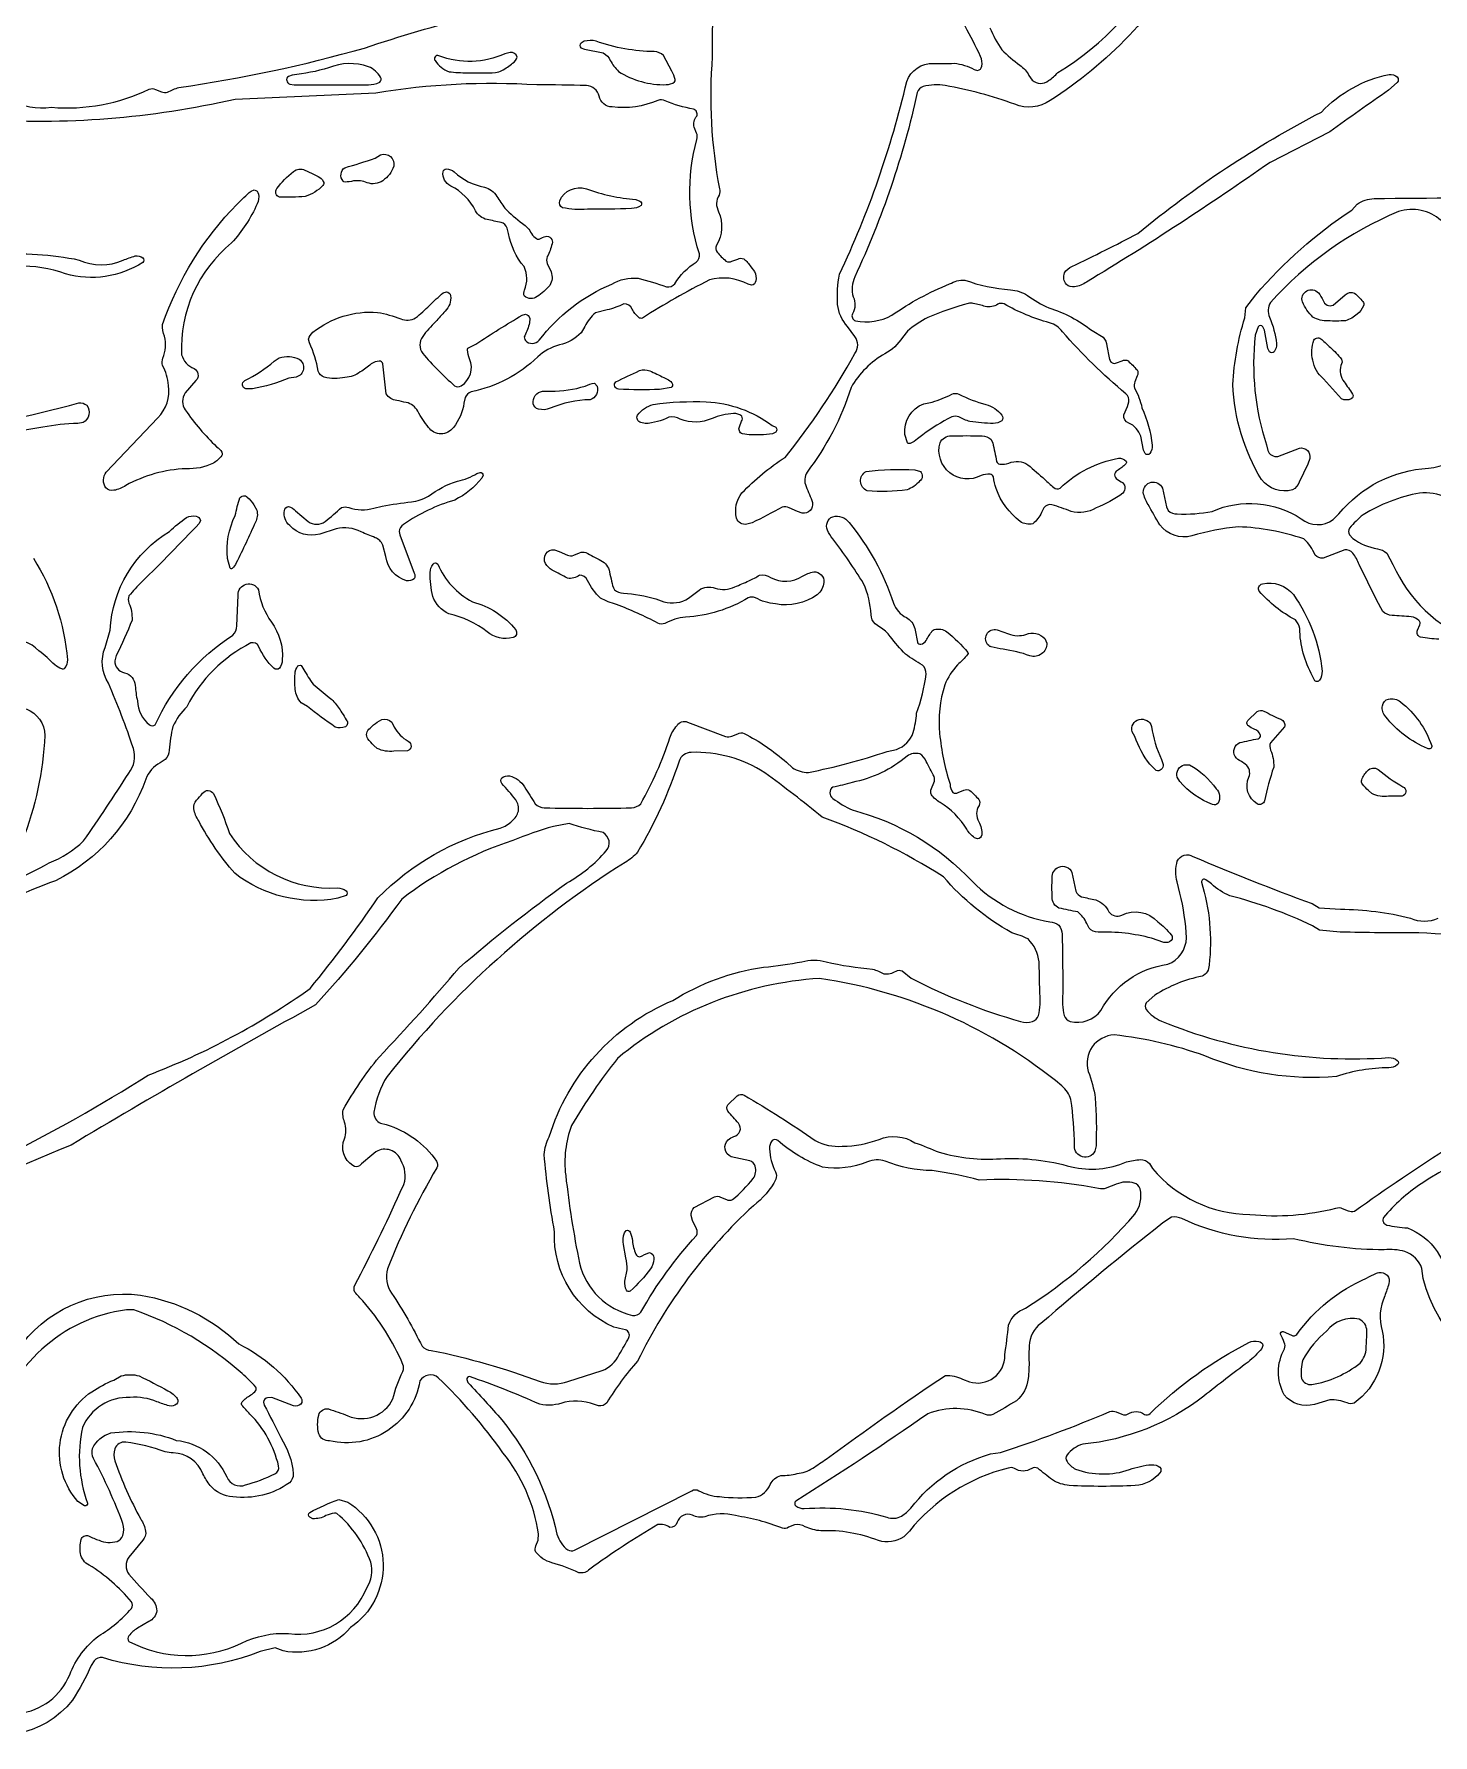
# Model space of a CAD drawing. Header units: metres. Extents: x 4.5 to 22.5, y 0.1 to 24.7.
# Drawn here: x 11.132 to 14.962, y 0.094 to 4.75 of the extents above; entities that cross this region are included whole.
import ezdxf

# ---------------------------------------------------------------- set-up
doc = ezdxf.new("R2010")
doc.units = ezdxf.units.M

msp = doc.modelspace()

# ---------------------------------------------------------------- linework, layer by layer
at = {"layer": 'Layer 1', "color": 0}
for points in [[(12.99045, 5.00812), (12.9889, 4.68752, 0.0662), (13.00855, 4.32604, -0.1991), (13.00756, 4.3089, 0.2697), (13.00629, 4.26299, -0.2463), (13.00023, 4.17132, 0.2465), (13.00199, 4.15273, 0.0344), (13.02628, 4.12817, 0.2577), (13.04286, 4.12752), (13.05876, 4.1337, -0.2444), (13.07528, 4.13417, -0.0839), (13.09446, 4.11245), (13.1043, 4.0997, -0.1745), (13.10783, 4.07359, -0.3433), (13.09641, 4.06221), (13.08735, 4.06462, 0.1953), (12.98111, 4.07635, 0.0258), (12.79756, 3.97199, -0.284), (12.78759, 3.97363, -0.0911), (12.76925, 3.99653, 0.3447), (12.74713, 4.01094, -0.0509), (12.70125, 3.99436), (12.66901, 3.98647, 0.0933), (12.63987, 3.94882), (12.63, 3.93202, -0.1554), (12.57103, 3.89876, 0.1288), (12.51138, 3.86566, -0.1436), (12.32879, 3.77047, 0.2292), (12.31267, 3.75435), (12.30921, 3.73916, -0.1374), (12.28044, 3.67301, -0.5172), (12.21225, 3.67286, -0.0351), (12.18283, 3.71728, 0.215), (12.15124, 3.74108, -0.0188), (12.12559, 3.74683, -0.2299), (12.0962, 3.76443), (12.08754, 3.84682, 0.3349), (12.07739, 3.85421, 0.1673), (12.05561, 3.84639, -0.0396), (12.0256, 3.82454, -0.1614), (11.98356, 3.80982, -0.1309), (11.9267, 3.81031, -0.2339), (11.91052, 3.82631, 0.0655), (11.88648, 3.90443), (11.88406, 3.91399, -0.1928), (11.89601, 3.93317, -0.1915), (12.0726, 3.98752, -0.0523), (12.13633, 3.96964, 0.23), (12.1768, 3.9724, 0.0195), (12.21534, 4.00677, -0.0267), (12.25268, 4.04132), (12.26122, 4.04429, -0.3456), (12.27252, 4.033, -0.241), (12.25785, 3.9913, 0.0051), (12.2314, 3.96157, 0.0475), (12.19632, 3.92194, 0.3256), (12.19632, 3.87528, 0.0401), (12.28372, 3.78686, 0.3357), (12.30178, 3.78692, 0.3724), (12.32477, 3.86009, -0.043), (12.31874, 3.88493, -0.2398), (12.32025, 3.88951), (12.34222, 3.90105, -0.0138), (12.46869, 3.97997), (12.47769, 3.98251, -0.3399), (12.48914, 3.97119), (12.48868, 3.95884, -0.0529), (12.47547, 3.92389, 0.2906), (12.47763, 3.91037, 0.4313), (12.515, 3.91136, -0.1303), (12.71412, 4.06505, -0.1684), (12.78565, 4.08089, -0.0343), (12.86361, 4.05754, 0.2519), (12.88628, 4.06598, -0.1244), (12.94528, 4.12498, 0.2522), (12.95373, 4.14766, -0.1442), (12.94667, 4.46118, 0.2002), (12.94568, 4.47832), (12.93916, 4.49416, -0.2286), (12.94646, 4.52497, 0.4395), (12.93712, 4.54421, -0.059), (12.86011, 4.56674, 0.1816), (12.83994, 4.56791, -0.1314), (12.71471, 4.54984, -0.3345), (12.67953, 4.57923, 0.3344), (12.64435, 4.60862, 0.0083), (12.50913, 4.61017, 0.0572), (12.06771, 4.58777), (11.6826, 4.5707, -0.0738), (10.98221, 4.51591, 0.1705)], [(14.29824, 4.96874, -0.1187), (13.91338, 4.56748, -0.26), (13.81707, 4.55718, 0.0435), (13.62665, 4.60822, 0.1091), (13.56638, 4.60565, 0.2344), (13.55017, 4.58966, -0.0549), (13.37884, 4.08461, 0.1783), (13.37463, 4.02997, -0.2525), (13.37256, 3.98397, 0.4432), (13.3811, 3.96466, 0.1724), (13.4805, 3.97963, -0.0588), (13.63862, 4.06536, -0.1387), (13.68017, 4.07622, 0.0733), (13.8051, 4.04965, -0.1161), (13.8515, 4.03418, 0.0492), (13.91007, 3.99993, -0.0931), (14.0285, 3.93768), (14.05903, 3.91968, -0.1531), (14.06884, 3.89629, -0.0115), (14.07657, 3.85827, 0.4536), (14.0952, 3.84914), (14.11061, 3.85533, -0.2611), (14.12716, 3.85468, -0.0324), (14.15154, 3.8303, -0.2577), (14.15219, 3.81372), (14.14587, 3.79769, 0.1994), (14.14488, 3.78055, -0.0689), (14.16515, 3.72666, -0.0749), (14.19343, 3.62382, -0.1733), (14.18637, 3.6013, -0.475), (14.17363, 3.60124), (14.16936, 3.61077), (14.16171, 3.64873, 0.2064), (14.12877, 3.68486, -0.3499), (14.11537, 3.70729), (14.12542, 3.72978), (14.12957, 3.74281, 0.2448), (14.12091, 3.76508, -0.0382), (13.94726, 3.93459, 0.1757), (13.91223, 3.95934, -0.0653), (13.78749, 4.01097, 0.2067), (13.77042, 4.01005, -0.2015), (13.73626, 4.00355, 0.0383), (13.70347, 4.01224, 0.094), (13.68958, 4.01218, 0.0313), (13.57894, 3.97369, 0.0526), (13.52338, 3.93648), (13.50971, 3.91921, -0.1257), (13.46169, 3.87442, 0.1357), (13.36876, 3.78173, -0.0874), (13.24828, 3.55059, 0.2407), (13.24556, 3.51133, -0.0252), (13.2632, 3.46694, -0.5319), (13.23529, 3.43848), (13.22227, 3.44268), (13.1995, 3.45302, 0.2022), (13.18035, 3.45407, -0.007), (13.09805, 3.41171), (13.08326, 3.40779, -0.385), (13.05539, 3.42415, -0.2306), (13.07021, 3.4937, -0.0576), (13.18836, 3.59087, 0.0429), (13.37934, 3.87522, 0.3234), (13.37937, 3.922), (13.35923, 3.94904, -0.1719), (13.33213, 4.00961, -0.0624), (13.33701, 4.09194, 0.0528), (13.52128, 4.61921, -0.3303), (13.59491, 4.66914, 0.0217), (13.65103, 4.66948, -0.1021), (13.7061, 4.65243), (13.71516, 4.65002, 0.3421), (13.72658, 4.6614, 0.1626), (13.7233, 4.68841, 0.0133), (13.68091, 4.77064, -0.2071)], [(13.7487, 4.76668, 0.0558), (13.78146, 4.70663, 0.0314), (13.83059, 4.66416, -0.1248), (13.85577, 4.63607), (13.8649, 4.62283, 0.3517), (13.90945, 4.62196, 0.0508), (13.93522, 4.64433, 0.1378), (14.23021, 4.96215, 0.165)], [(11.06506, 4.56791, 0.1365), (11.17999, 4.54901, 0.1343), (11.44781, 4.59879, -0.2064), (11.46489, 4.59786), (11.48107, 4.59152, 0.1991), (11.49821, 4.59053, -0.054), (11.52912, 4.60333, 0.034), (12.03702, 4.71128, -0.0378), (12.62935, 4.86117, 0.2235)], [(14.98419, 4.23911, 0.2634), (14.86706, 4.26342, 0.1118), (14.51675, 4.01462, 0.2323), (14.514, 3.97444, -0.0712), (14.53374, 3.90226, -0.1733), (14.52668, 3.87974, -0.475), (14.51394, 3.87968), (14.50967, 3.8892), (14.50002, 3.93895), (14.49575, 3.94851, 0.4745), (14.483, 3.94839), (14.4753, 3.92525, 0.1078), (14.50577, 3.62503), (14.50924, 3.60978, 0.3646), (14.53723, 3.59338), (14.5962, 3.61603, -0.5418), (14.62445, 3.58769), (14.61928, 3.57234), (14.59577, 3.52321, -0.1537), (14.57724, 3.50156, -0.2967), (14.4921, 3.53017, -0.1242), (14.41358, 3.79033, -0.0569), (14.44622, 3.9727), (14.44959, 4.00027), (14.47629, 4.03545, -0.0683), (14.73913, 4.2676), (14.75395, 4.28372, -0.1408), (14.80036, 4.29919, -0.0084), (15.26061, 4.2986, -0.0338)], [(14.97735, 3.09318, -0.0307), (14.92788, 3.09841, -0.4527), (14.91944, 3.11768), (14.92556, 3.13266, 0.323), (14.92306, 3.14472, 0.1608), (14.90211, 3.15419, 0.0098), (14.84989, 3.1584, -0.1742), (14.82421, 3.16879), (14.80729, 3.2005), (14.7593, 3.29734, 0.0648), (14.74244, 3.32893, 0.257), (14.71995, 3.3375), (14.66098, 3.31504, -0.2551), (14.6388, 3.32326, 0.1171), (14.60811, 3.36778, 0.0718), (14.42892, 3.40064, 0.0465), (14.30171, 3.37604, -0.3093), (14.21375, 3.40642, -0.0115), (14.1821, 3.46211, -0.1119), (14.16871, 3.49487, -0.3635), (14.19001, 3.52252, -0.3634), (14.22096, 3.50641), (14.23191, 3.45546), (14.23705, 3.4451, 0.1708), (14.26158, 3.436, 0.0601), (14.35736, 3.44309, -0.2523), (14.60103, 3.42298, 0.3419), (14.68886, 3.42069), (14.70427, 3.43646, -0.2092), (14.9492, 3.5613, 0.1089), (15.00557, 3.57791, -0.2603)], [(14.99913, 3.48145, 0.1201), (14.92457, 3.49308, 0.0915), (14.77053, 3.43377, 0.0581), (14.73341, 3.39724, 0.3354), (14.73347, 3.37914), (14.74226, 3.36914, 0.1225), (14.80948, 3.34059, -0.125), (14.83516, 3.32905), (14.85212, 3.29737, 0.1962), (15.06973, 3.0887, -0.1346)], [(10.62219, 1.48548, 0.0481), (11.44512, 1.90005, 0.0641), (11.8884, 2.1374, 0.0204), (12.07399, 2.38496, -0.1404), (12.40852, 2.57566, 0.125), (12.44085, 2.59611, 0.42), (12.45133, 2.65337, 0.0105), (12.41303, 2.69839, -0.3395), (12.41306, 2.7137, -0.2245), (12.43351, 2.71878, -0.2088), (12.47519, 2.68874, -0.0101), (12.5039, 2.64286, 0.1984), (12.52908, 2.63172, 0.0128), (12.7681, 2.63172, 0.1991), (12.79329, 2.64286, 0.0521), (12.87252, 2.82322, -0.0952), (12.89257, 2.85673, -0.3725), (12.92131, 2.86632), (13.02553, 2.82709, 0.1991), (13.04267, 2.82808), (13.05885, 2.83442, -0.2064), (13.07593, 2.83535, -0.0601), (13.19204, 2.7564), (13.20816, 2.74136, 0.1419), (13.25197, 2.72849, 0.0335), (13.46738, 2.78591), (13.49294, 2.79129, 0.2287), (13.53913, 2.83792, 0.0398), (13.54838, 2.89033, 0.0542), (13.57452, 2.99783, 0.2124), (13.56403, 3.0224, -0.0221), (13.51781, 3.052, -0.0309), (13.47602, 3.10061, 0.1236), (13.44789, 3.12585), (13.43462, 3.13507, -0.1911), (13.42348, 3.16025, 0.0932), (13.40288, 3.24552, 0.0249), (13.31901, 3.36815, -0.0929), (13.30437, 3.39179, -0.4146), (13.31867, 3.42848, -0.3137), (13.36353, 3.41264, -0.0914), (13.48505, 3.19187, 0.1912), (13.52023, 3.15227, -0.2144), (13.54296, 3.12279, -0.0107), (13.55061, 3.08489, 0.3866), (13.55989, 3.07926, 0.2183), (13.57399, 3.08941, -0.029), (13.59116, 3.11592, -0.1444), (13.5963, 3.11985, -0.2135), (13.63098, 3.11342, -0.0506), (13.6884, 3.05699, -0.3194), (13.68797, 3.05114, -0.0434), (13.66025, 3.02326, 0.0829), (13.62529, 2.96823, 0.1003), (13.61134, 2.83485, 0.0563), (13.63989, 2.69625, 0.1567), (13.64772, 2.67314, 0.2811), (13.66207, 2.67352), (13.67748, 2.6797, -0.2611), (13.69403, 2.67905, -0.0324), (13.71841, 2.65467, -0.261), (13.71906, 2.63809, 0.2788), (13.7181, 2.59367, -0.1473), (13.72664, 2.55762, -0.344), (13.71529, 2.54636), (13.70684, 2.54942, -0.0996), (13.68552, 2.573, 0.1231), (13.61236, 2.64617, -0.0994), (13.58875, 2.66754, -0.2401), (13.58912, 2.6841), (13.59537, 2.70012, 0.2048), (13.59633, 2.71717, -0.0176), (13.57452, 2.75866, 0.1528), (13.55716, 2.77948, 0.2126), (13.52239, 2.7731, -0.1283), (13.37154, 2.70108, -0.0215), (13.31913, 2.68796, 0.5567), (13.31913, 2.65749, 0.0555), (13.3721, 2.62578, -0.1429), (13.70105, 2.42967, 0.1559), (13.91288, 2.31944, -0.1705), (13.93732, 2.31015, -0.1736), (13.94651, 2.28562, -0.0074), (13.94809, 2.12376, 0.0894), (13.95248, 2.06299, 0.2407), (13.96848, 2.04697, 0.3095), (14.05263, 2.07719, -0.2368), (14.23544, 2.20348, 0.3126), (14.28667, 2.276), (14.28478, 2.30545, 0.0444), (14.26112, 2.42868, -0.1276), (14.26186, 2.48582, -0.4649), (14.30465, 2.49832, 0.0124), (14.63079, 2.3694), (14.6505, 2.35817), (14.70813, 2.35393, -0.0616), (14.89985, 2.32961, 0.2114), (14.97608, 2.32961, -0.0796)], [(10.96918, 2.387, 0.0355), (11.17386, 2.48068, 0.0932), (11.26822, 2.54101, 0.0101), (11.39166, 2.72639, 0.2543), (11.40444, 2.79411, 0.0217), (11.33616, 2.97246, -0.2398), (11.3271, 3.07047), (11.34071, 3.11821, -0.2504), (11.50332, 3.38783, -0.0485), (11.54997, 3.42588, -0.1788), (11.57642, 3.42972, -0.3456), (11.58771, 3.41843), (11.58474, 3.40989, -0.0077), (11.42801, 3.25013, 0.0302), (11.39213, 3.21158, 0.2029), (11.39241, 3.19203, -0.109), (11.40082, 3.14531, -0.0274), (11.35735, 3.04873), (11.35346, 3.03391, 0.3775), (11.38015, 3.00142, -0.3309), (11.40967, 2.96634, 0.0402), (11.41549, 2.92408, 0.2225), (11.4484, 2.85883, 0.3499), (11.46387, 2.85874, -0.1433), (11.67685, 3.10423, 0.198), (11.68798, 3.12932), (11.69098, 3.21384, -0.3538), (11.71311, 3.24378, -0.3538), (11.74701, 3.22841, 0.124), (11.78231, 3.14002, -0.1794), (11.81179, 3.03657, -0.1651), (11.80409, 3.01352, -0.3543), (11.78872, 3.01343, -0.104), (11.74769, 3.0727, 0.3898), (11.72619, 3.08279, 0.1585), (11.55053, 2.90842, 0.0781), (11.51226, 2.85453, 0.0376), (11.50245, 2.789, -0.1911), (11.49131, 2.76382), (11.47804, 2.7546, 0.188), (11.43869, 2.71033, -0.1952), (11.19144, 2.43217, 0.0406), (10.68864, 2.19247, -0.1293)], [(11.13083, 3.31473, -0.1203), (11.22404, 3.03666, -0.1629), (11.21628, 3.01352, -0.2896), (11.20851, 3.01175, -0.0976), (11.18964, 3.02299, 0.0131), (11.14608, 3.06175, 0.2427), (11.05735, 3.09089, 0.0179)], [(11.11075, 2.90217, -0.3125), (11.16198, 2.82966, -0.0827), (11.10079, 2.54222, -0.2384)], [(15.23596, 1.02637, -0.2526), (14.93463, 1.34292), (14.93132, 1.37058, 0.2322), (14.88491, 1.41696, 0.0994), (14.82789, 1.42181, -0.0606), (14.57999, 1.45235, -0.1327), (14.27454, 1.5072, 0.1409), (14.24574, 1.51129), (14.22214, 1.49545, 0.0104), (13.88829, 1.22032, 0.2298), (13.85676, 1.15903, 0.0311), (13.85571, 1.11962, -0.0396), (13.85355, 1.06944, -0.1932), (13.82146, 1.0088, -0.0163), (13.75649, 0.97096, -0.194), (13.73713, 0.97087, 0.1916), (13.57851, 0.97319, -0.0137), (13.21747, 0.73398, 0.4724), (13.21756, 0.72114, 0.159), (13.2407, 0.71344, -0.0903), (13.46664, 0.69027, 0.23), (13.50711, 0.69302, 0.0557), (13.53251, 0.7148, -0.1601), (13.75028, 0.86333), (13.77781, 0.86673, 0.0206), (14.07741, 0.97919, -0.203), (14.09455, 0.9782), (14.11039, 0.97167, 0.1797), (14.12586, 0.97167, -0.3303), (14.17217, 0.97127, 0.3161), (14.18708, 0.97356, -0.0754), (14.45754, 1.168, -0.1626), (14.48455, 1.17128, -0.3456), (14.49584, 1.15999), (14.49284, 1.15145, -0.053), (14.4554, 1.11461, 0.008), (14.33469, 1.02142, -0.1411), (14.00294, 0.88975, 0.1639), (13.96006, 0.86027, 0.3425), (13.96006, 0.84226, 0.105), (13.9832, 0.82172, 0.1719), (14.13109, 0.82027, -0.0723), (14.19182, 0.83375, -0.1769), (14.21434, 0.82661, -0.3457), (14.21431, 0.81123, -0.2127), (14.14621, 0.77668, -0.0258), (13.96625, 0.77671, -0.1114), (13.92015, 0.79187, -0.0093), (13.87978, 0.82385, 0.2395), (13.86317, 0.82339, -0.3027), (13.81611, 0.82351, 0.2031), (13.79897, 0.8245, 0.1631), (13.52861, 0.65209), (13.51323, 0.63631, -0.2225), (13.44372, 0.62589, 0.106), (13.28594, 0.65265, -0.0848), (13.24337, 0.66363, 0.1893), (13.21357, 0.66883), (13.19736, 0.66245, -0.2389), (13.18124, 0.6601, 0.052), (13.05276, 0.69423, 0.156), (12.96876, 0.69116, -0.1732), (12.93467, 0.6955, 0.4485), (12.89309, 0.67597, -0.3437), (12.87277, 0.6619, 0.2071), (12.84, 0.66972, 0.0251), (12.65367, 0.54777, -0.2465), (12.62338, 0.53778, 0.0504), (12.54938, 0.56543, -0.1672), (12.50594, 0.59473, -0.2401), (12.50631, 0.61128), (12.51256, 0.62734), (12.51355, 0.64448, 0.1328), (12.416, 0.86618, 0.0487), (12.23882, 1.07151, 0.482), (12.18892, 1.06279, -0.4341), (11.94127, 0.89913, -0.3401), (11.91163, 0.91859, -0.1123), (11.9116, 0.96951, -0.3943), (11.93858, 0.98634, -0.0208), (11.9917, 0.96734, 0.4002), (12.11483, 1.01369, -0.0621), (12.14227, 1.08905, 0.197), (12.14218, 1.10839, 0.0782), (12.03275, 1.28182, -0.0224), (12.01088, 1.30626, -0.2427), (12.01035, 1.32498, 0.0156), (12.13509, 1.57969), (12.14515, 1.60091, 0.2041), (12.13658, 1.66696, 0.4673), (12.06851, 1.69041, 0.0123), (12.02341, 1.65211, -0.3339), (12.0054, 1.65224, -0.3725), (11.98245, 1.72547, 0.1614), (11.98245, 1.77147, -0.139), (11.97876, 1.80513, -0.0434), (12.07681, 1.94899, 0.0141), (12.29603, 2.19383, -0.0213), (12.59015, 2.42564, 0.0879), (12.69868, 2.51403, 0.482), (12.68996, 2.5639, -0.0329), (12.59711, 2.58884), (12.55433, 2.5808, 0.0282), (12.44292, 2.54194, 0.0845), (12.1389, 2.3819, -0.0292), (11.90287, 2.09198, 0.01), (11.23432, 1.70867, 0.0231), (10.28645, 1.26434, -0.0484)], [(15.284, 2.30947, -0.0661), (14.9225, 2.28986, -0.0098), (14.70773, 2.29165), (14.65071, 2.29651), (14.63224, 2.30898, 0.0462), (14.40529, 2.39112, -0.0855), (14.35535, 2.42326, 0.0276), (14.33988, 2.43443, 0.2999), (14.33171, 2.4352, 0.2998), (14.32779, 2.428, -0.105), (14.3487, 2.20132, -0.2943), (14.32964, 2.17053, 0.0948), (14.20045, 2.1189), (14.1766, 2.09777, 0.3411), (14.1766, 2.07976, 0.1386), (14.21852, 2.04799, 0.1163), (14.84085, 1.94815, -0.159), (14.864, 1.94045, -0.4821), (14.864, 1.9277, -0.1587), (14.84085, 1.92, 0.0807), (14.6974, 1.89621, -0.1212), (14.33759, 1.95245, 0.0612), (14.08879, 2.00981, 0.4916), (14.0182, 1.91019, -0.0544), (14.03716, 1.83768, -0.0279), (14.03933, 1.70632), (14.03629, 1.69174, -0.3555), (14.0024, 1.67627, -0.3555), (13.98036, 1.70632, 0.0324), (13.97055, 1.83294, 0.141), (13.94614, 1.87038, 0.137), (13.28281, 2.16456), (13.28281, 2.16456, 0.1578), (12.72959, 1.9459, 0.0338), (12.60398, 1.76213, 0.1226), (12.58771, 1.62526, 0.021), (12.62542, 1.385, 0.2831), (12.77083, 1.24225, 0.2566), (12.79338, 1.25076, -0.058), (12.94599, 1.46092, 0.2301), (12.94547, 1.47954), (12.9352, 1.50228), (12.93105, 1.51531, -0.2491), (12.93978, 1.53743), (12.99472, 1.56697, -0.2048), (13.01177, 1.56601), (13.02782, 1.55977, 0.2395), (13.04444, 1.5593, 0.0497), (13.1009, 1.61684, 0.2329), (13.10656, 1.65075, 0.2433), (13.09171, 1.66566), (13.04079, 1.67655, -0.533), (13.03225, 1.72284, -0.0649), (13.04809, 1.73209, 0.5653), (13.06074, 1.76822, -0.0105), (13.03178, 1.80129, -0.3211), (13.03151, 1.81908), (13.05737, 1.84365, -0.2558), (13.0759, 1.84532, -0.018), (13.27102, 1.7212, 0.1544), (13.34481, 1.70554, 0.0907), (13.44579, 1.72417, -0.2397), (13.5438, 1.7151, -0.0086), (13.60985, 1.68877, 0.0862), (13.77781, 1.67111, -0.0843), (13.97194, 1.64877, 0.1587), (14.12261, 1.66242, -0.0531), (14.16094, 1.66891, -0.2124), (14.18551, 1.65842), (14.19389, 1.64435, 0.2188), (14.46063, 1.51862, 0.0881), (14.69616, 1.53607, -0.1991), (14.7133, 1.53508), (14.72948, 1.52873, 0.2064), (14.74656, 1.52781, -0.0097), (15.01073, 1.70663, -0.0671)], [(15.3542, 1.76095, 0.1143), (14.9293, 1.60246, 0.0743), (14.82619, 1.51014, 0.4815), (14.83516, 1.48966, 0.0393), (14.89165, 1.48168, -0.3128), (15.00306, 1.31855, 0.1458)], [(11.08631, 1.14511, -0.2869), (11.42436, 1.29757, -0.1528), (11.69296, 1.16407, -0.1278), (11.86371, 1.0157, -0.2974), (11.86318, 0.99977, -0.2206), (11.84273, 0.9946), (11.78383, 1.01731), (11.7717, 1.0166, 0.3426), (11.76031, 1.00521), (11.76285, 0.99621, -0.0102), (11.80799, 0.90785, -0.1217), (11.84202, 0.80845, -0.2127), (11.8315, 0.78391, -0.1874), (11.67678, 0.74589, -0.2104), (11.615, 0.77674, -0.0564), (11.59483, 0.8087, 0.3077), (11.51325, 0.86581, -0.0349), (11.49128, 0.86933, 0.0531), (11.38377, 0.89557, 0.3537), (11.35383, 0.87716, 0.1489), (11.35352, 0.84458, 0.0412), (11.42458, 0.68461, -0.1089), (11.43785, 0.65163, -0.2293), (11.43024, 0.62712), (11.39179, 0.58056, 0.3236), (11.39194, 0.53403, 0.0152), (11.45202, 0.46882, -0.2112), (11.46854, 0.43383, -0.2567), (11.4463, 0.40434), (11.41539, 0.38587, 0.1101), (11.39222, 0.36536, 0.3439), (11.39213, 0.34989, 0.2351), (11.70042, 0.34538, -0.1254), (11.82875, 0.37173, 0.3468), (12.04299, 0.49681, 0.2298), (12.05413, 0.56661, 0.1306), (11.96159, 0.70007, 0.1903), (11.95485, 0.70131, 0.0515), (11.93158, 0.69429, -0.1443), (11.89539, 0.68587), (11.88713, 0.6903, -0.4678), (11.88713, 0.70304, -0.0352), (11.96661, 0.73884), (11.99117, 0.73107, -0.5437), (11.99829, 0.38782, -0.2715), (11.81473, 0.32387), (11.79298, 0.33278), (11.7514, 0.32196, -0.169), (11.31983, 0.30562, 0.2573), (11.29724, 0.29705), (11.28914, 0.28424, -0.039), (11.23759, 0.18942, -0.3875), (10.90922, 0.13283, -0.0507)], [(11.09027, 0.15307, 0.2759), (11.23005, 0.25887, -0.1389), (11.30959, 0.36493, 0.0733), (11.39912, 0.43998, 0.3293), (11.39912, 0.45817, 0.0819), (11.2832, 0.55894, -0.2358), (11.25981, 0.59062, -0.1005), (11.26132, 0.62864, -0.4376), (11.28162, 0.63885, 0.0469), (11.31048, 0.62691, 0.1707), (11.35964, 0.62384, 0.2415), (11.37554, 0.63975, 0.1489), (11.37585, 0.67232, 0.0349), (11.29545, 0.8504, -0.1688), (11.29248, 0.87834, -0.2076), (11.34241, 0.92057, -0.1298), (11.522, 0.9003, -0.2653), (11.6602, 0.80071, 0.4125), (11.71146, 0.77822, 0.0421), (11.79169, 0.8086, 0.3888), (11.80193, 0.83017, 0.1391), (11.72338, 0.97242, -0.0218), (11.7016, 0.99676, -0.3262), (11.70234, 1.00589, -0.0917), (11.72554, 1.02448, 0.1279), (11.73925, 1.0372, 0.288), (11.73934, 1.04608, 0.0537), (11.70194, 1.08293, 0.0997), (11.40534, 1.2576), (11.38588, 1.2576, 0.3134), (11.02437, 0.92861, 0.309)]]:
    msp.add_lwpolyline(points, format="xyb", dxfattribs=at)
for points in [[(12.69061, 4.69794, -0.1622), (12.70985, 4.67712, 0.0847), (12.73246, 4.64742, 0.1533), (12.86274, 4.61098, 0.1762), (12.88591, 4.61871, 0.2716), (12.88752, 4.62484, 0.0633), (12.87781, 4.6481), (12.85513, 4.69036, 0.198), (12.82998, 4.70147, -0.0819), (12.67084, 4.72968, 0.1399), (12.63851, 4.72965), (12.62972, 4.72483, 0.4742), (12.62963, 4.71208), (12.63919, 4.70781), (12.69061, 4.69794)], [(11.93885, 4.65707, -0.0487), (11.8388, 4.63721), (11.82866, 4.63344, 0.286), (11.82408, 4.62191, 0.2858), (11.8324, 4.61274), (11.84468, 4.61079), (12.04002, 4.61045, 0.0652), (12.07046, 4.61373), (12.07875, 4.618, 0.3838), (12.08101, 4.63139, 0.1596), (12.04806, 4.65998, 0.1854), (11.93885, 4.65707)], [(12.42145, 4.69534, -0.1997), (12.24043, 4.69027, 0.3327), (12.23021, 4.68729, 0.3329), (12.23016, 4.67663, 0.1574), (12.26834, 4.6464, 0.0271), (12.31858, 4.64343, 0.0199), (12.39574, 4.64408, 0.0923), (12.41303, 4.64974, 0.0468), (12.44255, 4.6697, 0.1953), (12.45474, 4.6864, 0.4114), (12.43534, 4.69868), (12.42145, 4.69534)], [(14.65631, 4.53605, -0.153), (14.8415, 4.63907, -0.1769), (14.86403, 4.63192, -0.3445), (14.86403, 4.61654), (14.8402, 4.59545, 0.0094), (14.67955, 4.48187), (14.51573, 4.39819, -0.0177), (14.01334, 4.07075, -0.108), (13.98045, 4.05747, -0.2279), (13.95855, 4.06388, -0.2862), (13.95335, 4.09562, -0.1824), (13.97355, 4.11338, 0.0079), (14.15361, 4.20344, -0.0529), (14.65631, 4.53605)], [(11.87463, 4.30494, -0.0405), (11.80415, 4.3034, -0.5242), (11.79728, 4.32629, -0.0739), (11.84245, 4.37282, -0.3154), (11.87413, 4.37666, -0.0197), (11.89771, 4.36558), (11.9103, 4.35952, -0.1627), (11.92431, 4.34631, -0.3013), (11.92329, 4.33526, -0.1335), (11.87463, 4.30494)], [(11.98285, 4.38371, 0.0172), (12.06613, 4.40982), (12.08114, 4.41901, -0.2758), (12.10841, 4.41395, -0.2758), (12.1169, 4.38755, -0.1609), (12.08705, 4.3481, -0.2494), (12.0442, 4.34259, 0.128), (12.00679, 4.34751, -0.0595), (11.98393, 4.34442, -0.2353), (11.97839, 4.34705, -0.4287), (11.98285, 4.38371)], [(12.47373, 4.11282, -0.126), (12.43113, 4.20319), (12.42764, 4.21841, 0.2861), (12.41112, 4.23341, 0.0076), (12.37251, 4.2418, -0.2106), (12.34073, 4.26565, 0.1692), (12.27317, 4.33325, -0.3247), (12.25197, 4.37266, -0.3591), (12.26129, 4.38018, -0.1737), (12.28248, 4.37232, 0.1492), (12.36539, 4.33062, -0.191), (12.39951, 4.305, 0.0149), (12.42074, 4.27283, 0.0309), (12.46934, 4.23106, -0.1294), (12.49394, 4.2035, 0.1048), (12.50826, 4.18951, 0.2467), (12.5172, 4.18877, -0.0532), (12.5323, 4.19561, -0.2701), (12.54731, 4.19081, -0.2699), (12.55055, 4.17541, -0.0526), (12.53731, 4.14017, 0.2041), (12.53731, 4.12111), (12.54764, 4.09834, -0.2521), (12.5439, 4.06128, -0.0605), (12.50937, 4.03071, -0.3242), (12.47494, 4.03164, -0.2355), (12.47522, 4.04859, 0.2102), (12.47373, 4.11282)], [(11.67344, 4.17763, 0.2387), (11.53639, 3.87191, 0.2409), (11.57057, 3.83395, -0.4977), (11.57574, 3.8015), (11.54647, 3.76712, 0.3227), (11.5466, 3.72053, 0.0508), (11.63211, 3.62011, -0.1134), (11.64653, 3.60476, -0.2768), (11.6464, 3.59564, -0.1053), (11.62335, 3.57516, -0.1326), (11.54855, 3.55981, 0.1171), (11.38368, 3.51384, -0.1074), (11.35076, 3.5006, -0.2279), (11.32886, 3.507, -0.3055), (11.33007, 3.55072), (11.47114, 3.69931, 0.241), (11.50078, 3.78785, 0.1054), (11.48429, 3.84249, -0.1703), (11.48522, 3.86263, 0.1591), (11.48955, 3.92212, -0.1357), (11.48429, 3.95473, -0.1112), (11.68848, 4.28372, -0.0327), (11.72675, 4.31976), (11.73529, 4.32273, -0.3456), (11.74658, 4.31144, -0.1626), (11.7433, 4.28443, -0.0785), (11.67344, 4.17763)], [(12.6472, 4.27042, -0.0835), (12.57911, 4.27425, -0.4004), (12.57128, 4.29275, -0.3884), (12.64426, 4.32583, 0.0646), (12.77964, 4.29631), (12.79053, 4.29189, -0.4874), (12.79415, 4.28053, -0.1491), (12.7677, 4.27187, -0.0148), (12.6472, 4.27042)], [(10.32135, 3.95195, -0.119), (10.16097, 3.9323, -0.2127), (10.09288, 3.96686, -0.3477), (10.09288, 3.98223, -0.1627), (10.11602, 3.99003, 0.0298), (10.57556, 4.00667, -0.2182), (10.69755, 4.00887, 0.0943), (10.72375, 4.00556, 0.0397), (10.78541, 4.01435, 0.1857), (10.96429, 4.11338), (10.97958, 4.12903), (11.02598, 4.1445, -0.077), (11.25619, 4.13086, 0.2162), (11.37613, 4.13055, -0.0194), (11.40948, 4.14199, -0.2167), (11.43006, 4.13692, -0.4678), (11.43006, 4.12417, -0.2124), (11.21854, 4.09277, 0.1029), (11.08786, 4.11356, 0.1325), (11.04352, 4.09602, -0.0061), (10.98743, 4.0593, -0.0759), (10.86647, 3.99464, 0.0314), (10.76833, 3.96902), (10.32135, 3.95195)], [(14.60421, 4.01611, -0.3522), (14.61592, 4.04625, -0.3522), (14.64787, 4.04129, -0.0429), (14.66108, 4.02019, 0.4417), (14.68821, 4.00729), (14.7214, 4.03548, -0.3243), (14.74714, 4.03987, -0.0252), (14.76939, 4.01775, -0.2873), (14.77124, 4.00531, -0.1195), (14.75423, 3.98279, -0.1167), (14.72202, 3.96463, -0.0233), (14.67447, 3.96438, -0.1394), (14.63311, 3.97447, -0.0956), (14.60421, 4.01611)], [(14.71132, 3.75082), (14.6616, 3.80564, -0.1704), (14.63258, 3.8566, -0.1485), (14.63552, 3.91185, -0.463), (14.65733, 3.91364, -0.0071), (14.68069, 3.89183, -0.0433), (14.71082, 3.85966), (14.7133, 3.85162), (14.70965, 3.84252, 0.2421), (14.71828, 3.7976, -0.0105), (14.74151, 3.76412, -0.412), (14.73805, 3.75076, -0.2201), (14.71132, 3.75082)], [(11.83008, 3.80762, -0.058), (11.73058, 3.77836), (11.71202, 3.77839, -0.3012), (11.70322, 3.78876, -0.3014), (11.70936, 3.80091, 0.0578), (11.79008, 3.85381), (11.8036, 3.86297, -0.2102), (11.85836, 3.85938, -0.2907), (11.86989, 3.83232, -0.2907), (11.85031, 3.81038), (11.83008, 3.80762)], [(12.8448, 3.77675, -0.0273), (12.73228, 3.77746, -0.2877), (12.72216, 3.78516, -0.2878), (12.7247, 3.79763, -0.0062), (12.79019, 3.8282, -0.2031), (12.81785, 3.8277, -0.0219), (12.85628, 3.8092), (12.86921, 3.8028, -0.1973), (12.87985, 3.79116, -0.3661), (12.87669, 3.78244), (12.8448, 3.77675)], [(12.6735, 3.78535, -0.4266), (12.65462, 3.74856, 0.0923), (12.54526, 3.72527, -0.1686), (12.51305, 3.72288, -0.2769), (12.49873, 3.73767, -0.4289), (12.52447, 3.77167), (12.54671, 3.77214, 0.0774), (12.64111, 3.78584, -0.0818), (12.66641, 3.79382), (12.6735, 3.78535)], [(10.89697, 3.62382, 0.0809), (10.58788, 3.59261, -0.1369), (10.22977, 3.57794, 0.1873), (10.19707, 3.5707, -0.4614), (10.1791, 3.57921, -0.5266), (10.20868, 3.61862, -0.0721), (10.31779, 3.59963, 0.0811), (10.36141, 3.6069, -0.0213), (10.4093, 3.61658, 0.1209), (10.69028, 3.67543, -0.1389), (10.73972, 3.67543, 0.1277), (10.84017, 3.65408, 0.0306), (11.25486, 3.73978, -0.2274), (11.27676, 3.73334, -0.4731), (11.26671, 3.68653), (11.25217, 3.6835, 0.0395), (11.15638, 3.67351, 0.009), (10.89697, 3.62382)], [(12.82744, 3.73591, -0.0423), (12.97266, 3.74306, -0.1467), (13.15297, 3.6784), (13.16256, 3.67307, -0.47), (13.16246, 3.6602), (13.15368, 3.65529, -0.0626), (13.12095, 3.65272, -0.0675), (13.07163, 3.65529, -0.4538), (13.06319, 3.67456), (13.06931, 3.68953, 0.282), (13.06968, 3.70383, 0.174), (13.04713, 3.71094, 0.0741), (12.98847, 3.69727, -0.2035), (12.90101, 3.6956, 0.183), (12.8702, 3.70049, -0.0935), (12.80548, 3.68307), (12.79319, 3.68632, -0.4715), (12.78444, 3.70661, -0.1531), (12.82744, 3.73591)], [(13.51586, 3.65334, -0.3366), (13.56768, 3.73749), (13.5912, 3.74231, 0.0533), (13.64435, 3.76354, -0.2604), (13.66378, 3.76354, 0.0505), (13.73781, 3.73585, -0.1673), (13.78118, 3.70661, -0.348), (13.78118, 3.69124, -0.1649), (13.75813, 3.68353, -0.027), (13.69409, 3.68888, -0.0488), (13.66378, 3.70166, 0.1967), (13.64444, 3.70157, 0.0388), (13.56496, 3.65278), (13.55092, 3.64152, -0.0814), (13.53031, 3.62893, -0.3011), (13.52338, 3.63035), (13.51586, 3.65334)], [(13.61226, 3.6306, -0.297), (13.64274, 3.64966, -0.0136), (13.72726, 3.64966, -0.17), (13.7517, 3.64056), (13.75684, 3.6302, -0.0058), (13.76723, 3.57983, 0.2901), (13.77558, 3.57259, 0.1184), (13.80089, 3.57476, -0.265), (13.85305, 3.57036, -0.0053), (13.89899, 3.53024, 0.0216), (13.9234, 3.50843, 0.3134), (13.94104, 3.50657, -0.1472), (14.10043, 3.58821, -0.2674), (14.12143, 3.58014, -0.3758), (14.12109, 3.57302, -0.0801), (14.09767, 3.55533, 0.2777), (14.09015, 3.54283, 0.2777), (14.09767, 3.53033), (14.10776, 3.52427, -0.5211), (14.11274, 3.4928, -0.0696), (14.03945, 3.45227, -0.1982), (13.97114, 3.44287, 0.0196), (13.91858, 3.46125, 0.2554), (13.8963, 3.45302), (13.89002, 3.43974, -0.1054), (13.86651, 3.40893, -0.2138), (13.83183, 3.4154, -0.1399), (13.76565, 3.50539, -0.0084), (13.75826, 3.53744, 0.2905), (13.74941, 3.54441, 0.1214), (13.72454, 3.54091, -0.2997), (13.63887, 3.54879, -0.2997), (13.61226, 3.6306)], [(12.28421, 3.47405, 0.0798), (12.14351, 3.40723, 0.1931), (12.13156, 3.38805), (12.13401, 3.37843), (12.17318, 3.27423, -0.2813), (12.17256, 3.2582, -0.2245), (12.15211, 3.25313, -0.3017), (12.09558, 3.3194), (12.08726, 3.35086, 0.2033), (12.0661, 3.37088, 0.011), (12.02758, 3.38669, 0.1906), (11.95955, 3.39529), (11.91451, 3.38099, -0.2852), (11.83224, 3.40423, -0.268), (11.81811, 3.44519, -0.3456), (11.8294, 3.45648, -0.1314), (11.84855, 3.44454), (11.88289, 3.41524, 0.3217), (11.9293, 3.41524, 0.0116), (11.9744, 3.45354, -0.2035), (11.99392, 3.45323, 0.1499), (12.06282, 3.45156), (12.08503, 3.45722, -0.0188), (12.16541, 3.46913, 0.1161), (12.21182, 3.4846, -0.0837), (12.29154, 3.52597, 0.0956), (12.34482, 3.547), (12.3536, 3.54973, -0.4881), (12.36149, 3.54184), (12.35821, 3.53361, -0.1072), (12.28421, 3.47405)], [(13.41003, 3.55248, -0.0455), (13.54374, 3.55647), (13.55849, 3.55236, -0.4823), (13.55645, 3.52569, -0.1523), (13.52199, 3.50236, -0.0623), (13.41278, 3.49914, -0.2877), (13.39466, 3.52493, -0.2878), (13.41003, 3.55248)], [(11.68322, 3.43167, -0.038), (11.696, 3.47972, -0.4667), (11.71607, 3.48231, -0.0731), (11.73454, 3.46057), (11.74228, 3.44649, -0.1867), (11.73835, 3.41311, -0.0118), (11.68594, 3.30186, -0.1054), (11.67468, 3.28673, -0.4472), (11.66942, 3.28735), (11.66165, 3.31423, -0.1407), (11.68322, 3.43167)], [(13.08756, 3.20657, -0.1206), (12.9158, 3.15311, 0.1089), (12.85943, 3.13649, -0.1939), (12.84006, 3.13659, 0.0386), (12.72671, 3.18782, -0.0494), (12.68284, 3.20573, -0.0892), (12.64723, 3.25403, 0.3383), (12.6253, 3.26813, -0.2045), (12.59253, 3.26024, 0.0176), (12.55105, 3.28206, -0.1536), (12.53282, 3.30056, -0.2866), (12.53323, 3.3267, -0.2866), (12.55689, 3.33781), (12.56992, 3.3336), (12.59253, 3.32317, 0.2078), (12.60967, 3.32308), (12.62573, 3.32945, -0.2051), (12.64278, 3.33041, 0.0178), (12.68429, 3.3086, -0.2285), (12.70762, 3.27751, 0.019), (12.71341, 3.25186, 0.0865), (12.72111, 3.22853, 0.1673), (12.74555, 3.21935, -0.0498), (12.83425, 3.20335), (12.85674, 3.1954, 0.2083), (12.924, 3.20508), (12.95286, 3.22764, -0.2496), (12.99652, 3.23243, 0.1783), (13.05078, 3.23648, 0.0072), (13.08917, 3.25285, 0.0327), (13.1185, 3.26844, -0.1921), (13.14851, 3.26247, 0.272), (13.236, 3.26541, -0.0957), (13.26651, 3.27745, -0.4842), (13.2941, 3.24864, -0.2093), (13.2761, 3.21489, -0.2039), (13.16209, 3.18961, -0.1008), (13.10693, 3.20666, 0.1965), (13.08756, 3.20657)], [(12.33229, 3.19559, -0.1601), (12.45096, 3.11889, -0.5122), (12.44375, 3.09758, -0.24), (12.37257, 3.11335, 0.1135), (12.26831, 3.16254, -0.2024), (12.22391, 3.21031, -0.0659), (12.21695, 3.27565, -0.1614), (12.22456, 3.2987, -0.4716), (12.2374, 3.29882, 0.1728), (12.33229, 3.19559)], [(14.65804, 3.00563, -0.1635), (14.65099, 2.98066, -0.4775), (14.6371, 2.98063), (14.63227, 2.99211, -0.1233), (14.59685, 3.12276, 0.1559), (14.58497, 3.14612, -0.0913), (14.48591, 3.22426, -0.4915), (14.49476, 3.24465, -0.2872), (14.57946, 3.21517, -0.1311), (14.65804, 3.00563)], [(13.90506, 3.08232, -0.508), (13.85837, 3.04774, 0.0486), (13.7852, 3.06571, -0.029), (13.7525, 3.07211, -0.1269), (13.74573, 3.07586, -0.3509), (13.74004, 3.10655, -0.3509), (13.76875, 3.11883), (13.79971, 3.10803, 0.1793), (13.84739, 3.10611, -0.3185), (13.89899, 3.09464), (13.90506, 3.08232)], [(11.89619, 2.97021, 0.0165), (11.94046, 2.93358, -0.0678), (11.95355, 2.92166, -0.0326), (11.97518, 2.89203, -0.011), (11.98715, 2.8722, -0.5174), (11.98461, 2.85357, -0.1924), (11.95689, 2.85264, -0.0192), (11.88116, 2.90864), (11.86411, 2.91897, -0.1746), (11.84716, 2.95576, -0.0202), (11.84697, 2.9983, -0.1649), (11.85492, 3.01995, -0.4512), (11.86597, 3.01887), (11.87138, 3.00974, 0.0372), (11.89619, 2.97021)], [(14.50076, 2.65102, -0.4822), (14.48031, 2.64224, -0.371), (14.45738, 2.7154, 0.3587), (14.44779, 2.75108), (14.43727, 2.75807, -0.1159), (14.4201, 2.7719, -0.4466), (14.43297, 2.81035, -0.0055), (14.48325, 2.82062, 0.3971), (14.48919, 2.82984, 0.2859), (14.4722, 2.84686, -0.0767), (14.45677, 2.85558, -0.4324), (14.45472, 2.87105), (14.48046, 2.89552, -0.2622), (14.49893, 2.89608, 0.0128), (14.54528, 2.87384, -0.4333), (14.55478, 2.85308), (14.51678, 2.80936, 0.2035), (14.51709, 2.78984, -0.106), (14.52563, 2.74312, 0.0316), (14.50076, 2.65102)], [(14.94647, 2.79408, -0.1266), (14.83213, 2.88092, -0.2349), (14.82319, 2.91108, -0.3209), (14.83993, 2.92934, -0.2232), (14.87284, 2.92163, -0.1457), (14.9582, 2.80138, -0.2967), (14.9547, 2.79392, -0.2965), (14.94647, 2.79408)], [(12.11758, 2.78684, -0.1536), (12.07207, 2.7942), (12.06276, 2.80252, -0.026), (12.04581, 2.82007, -0.3832), (12.05224, 2.84964, -0.0681), (12.07216, 2.86613), (12.08469, 2.87343, -0.2401), (12.11149, 2.86629), (12.11808, 2.85233, 0.1207), (12.15644, 2.81363, -0.3111), (12.16454, 2.79978, -0.3111), (12.15449, 2.78727), (12.11758, 2.78684)], [(14.19132, 2.85447, 0.0756), (14.21876, 2.76422), (14.22269, 2.74996, -0.5643), (14.20404, 2.73356), (14.18646, 2.75086, -0.0727), (14.14544, 2.82659), (14.13783, 2.83971, -0.4079), (14.15737, 2.87326, -0.4079), (14.19132, 2.85447)], [(13.62148, 2.44291, 0.0542), (13.28977, 2.6062, 0.0141), (13.13267, 2.72753, 0.1534), (12.93127, 2.78331, 0.3079), (12.89789, 2.75924, -0.0571), (12.78413, 2.5101, -0.1021), (12.75007, 2.48229, 0.0841), (12.09874, 1.89637, 0.1011), (12.06288, 1.79848, 0.3108), (12.08129, 1.76831), (12.09651, 1.76482, -0.1658), (12.23443, 1.66471, -0.2427), (12.23496, 1.64599, 0.04), (12.10007, 1.37015, 0.2191), (12.11115, 1.30326, -0.033), (12.19452, 1.15786, 0.1956), (12.21961, 1.14663, -0.0393), (12.5177, 1.06121, 0.1646), (12.59386, 1.06121), (12.6872, 1.09109, 0.2007), (12.73382, 1.13533, 0.0227), (12.7609, 1.18183, 0.4362), (12.75149, 1.20296, -0.0084), (12.71944, 1.21036, -0.3106), (12.5572, 1.47144, -0.0232), (12.5288, 1.68317, -0.0973), (12.5426, 1.73079, -0.2222), (12.88062, 2.10423, -0.1029), (13.12955, 2.19562, 0.0272), (13.23421, 2.21032, -0.135), (13.30041, 2.21029, 0.0388), (13.42775, 2.19021, -0.054), (13.45866, 2.1774, 0.1819), (13.49189, 2.18464, -0.2386), (13.50853, 2.1851), (13.53344, 2.16503, 0.0489), (13.83294, 2.04663, 0.1478), (13.86558, 2.04697, 0.2407), (13.88158, 2.06299, 0.0899), (13.88591, 2.12372), (13.88328, 2.2097, 0.1796), (13.85333, 2.27257, 0.0483), (13.80853, 2.28964, -0.0861), (13.62148, 2.44291)], [(14.36831, 2.68385, -0.3213), (14.37348, 2.64437, -0.3476), (14.35851, 2.64054, -0.1243), (14.26891, 2.7034), (14.26158, 2.71596, -0.4223), (14.2807, 2.74922), (14.2953, 2.74968, -0.1065), (14.36831, 2.68385)], [(14.84008, 2.66309, -0.1536), (14.79457, 2.67045), (14.78526, 2.67877, -0.0262), (14.76831, 2.69632, -0.2657), (14.76642, 2.70851, -0.1056), (14.78238, 2.7331, -0.3744), (14.81183, 2.73678, 0.0538), (14.87953, 2.68939, -0.3244), (14.88761, 2.67552, -0.3242), (14.87699, 2.66352), (14.84008, 2.66309)], [(11.66719, 2.56137, 0.2686), (11.96367, 2.41222, -0.1587), (11.98681, 2.40451, -0.4821), (11.98681, 2.39177), (11.96367, 2.38406, -0.2142), (11.68183, 2.45234, -0.0546), (11.58332, 2.59586, -0.1118), (11.56993, 2.62872, -0.2143), (11.5771, 2.65273, 0.0116), (11.59393, 2.67144, -0.5395), (11.62391, 2.67042, -0.0306), (11.66719, 2.56137)], [(14.20824, 2.31978, -0.0593), (14.24534, 2.28358, -0.3471), (14.24534, 2.2682, -0.2207), (14.2248, 2.26304), (14.19141, 2.27451, 0.0732), (14.04502, 2.29141, -0.1969), (14.02014, 2.3022), (14.01396, 2.31541, 0.1053), (13.98992, 2.34672, -0.0174), (13.93794, 2.35724, -0.316), (13.91913, 2.38744, -0.0151), (13.91913, 2.43978, -0.3188), (13.93736, 2.46936, -0.4218), (13.97346, 2.45454), (13.98435, 2.40359, 0.2382), (13.99982, 2.38812, 0.0079), (14.03837, 2.37986, -0.2055), (14.07456, 2.34691, 0.3693), (14.10952, 2.33821, -0.3331), (14.20824, 2.31978)], [(12.78459, 1.11745, 0.0483), (12.70057, 1.00326, -0.2565), (12.67798, 0.99472, 0.1448), (12.58508, 1.00456, -0.1385), (12.51652, 0.99893, 0.0242), (12.32483, 1.07473, 0.4881), (12.31694, 1.06684), (12.32022, 1.05861, -0.0119), (12.4131, 0.95608, -0.1168), (12.5637, 0.64327, 0.1518), (12.59321, 0.60036, 0.243), (12.61184, 0.59974), (12.93278, 0.7626, -0.2603), (12.95224, 0.7626, 0.1119), (13.00861, 0.74626, 0.0391), (13.10842, 0.74453, 0.2329), (13.14764, 0.7793, -0.2407), (13.17694, 0.80405, 0.0613), (13.22121, 0.8095, 0.1153), (13.26394, 0.82401, -0.0172), (13.30097, 0.84864, -0.0123), (13.62699, 1.07816, -0.1159), (13.6742, 1.06808), (13.6927, 1.06071, 0.5157), (13.7896, 1.13338, 0.0104), (13.79993, 1.21586, -0.2394), (13.84671, 1.2619, 0.0725), (14.14513, 1.51911, 0.23), (14.15992, 1.58872, 0.242), (14.14402, 1.60462, 0.1708), (14.09483, 1.60156, 0.0204), (14.06667, 1.5908, -0.1816), (14.0465, 1.58962, 0.0559), (13.71959, 1.61288, 0.028), (13.59076, 1.63875, -0.097), (13.46222, 1.66449, 0.1766), (13.41361, 1.66279, -0.1403), (13.29051, 1.64806, -0.0903), (13.16825, 1.72101, 0.3372), (13.15278, 1.72092, 0.1756), (13.1456, 1.69846, 0.1037), (13.16203, 1.63513, -0.1935), (13.16308, 1.61508, -0.1139), (13.10164, 1.54266, 0.0927), (12.78459, 1.11745)], [(12.74837, 1.46788), (12.75344, 1.47438, -0.4376), (12.76424, 1.47057, -0.0682), (12.77049, 1.44653, 0.0761), (12.77961, 1.41028, 0.3081), (12.79056, 1.40273, -0.0259), (12.81711, 1.41405), (12.82286, 1.41185, -0.2393), (12.82933, 1.39623, -0.138), (12.81958, 1.36959, -0.0483), (12.76451, 1.30877, -0.4594), (12.75446, 1.31097, -0.1577), (12.74982, 1.33596), (12.75554, 1.36718, 0.0867), (12.75208, 1.39997), (12.74577, 1.43605, -0.1462), (12.74837, 1.46788)], [(14.55471, 1.02489, -0.2617), (14.55542, 1.15086, 0.2039), (14.55443, 1.16797, 0.0238), (14.5441, 1.19093, -0.4335), (14.5519, 1.19872), (14.57436, 1.18783, 0.3192), (14.58927, 1.19012, -0.1374), (14.77978, 1.34429, -0.0184), (14.80667, 1.35753, -0.0792), (14.81338, 1.35932, -0.2684), (14.83589, 1.35227, -0.2683), (14.84101, 1.32925, -0.0198), (14.82959, 1.29587, 0.1845), (14.82276, 1.20012, -0.2972), (14.74594, 1.00246, -0.2029), (14.72639, 1.00274, 0.1023), (14.67958, 1.01127), (14.63691, 0.99874, -0.3118), (14.55471, 1.02489)], [(14.6711, 1.1999, 0.0912), (14.60499, 1.12061, 0.105), (14.60177, 1.06999, 0.353), (14.63017, 1.05329, 0.1265), (14.76209, 1.11164, 0.1799), (14.77867, 1.15356, 0.0224), (14.78046, 1.19913, 0.3093), (14.7593, 1.23201, 0.2838), (14.6711, 1.1999)], [(11.26476, 0.93572, 0.139), (11.27877, 0.7286, -0.4884), (11.27091, 0.72074), (11.25278, 0.7329, -0.453), (11.29071, 1.03352, -0.0429), (11.35052, 1.06551), (11.3709, 1.07665, -0.1396), (11.42034, 1.07665, -0.0134), (11.49892, 1.03609, -0.1172), (11.52466, 1.01449, -0.287), (11.52284, 0.99977, -0.2207), (11.5023, 0.9946, -0.0199), (11.46891, 1.00608, 0.1146), (11.39562, 1.01793, 0.3074), (11.26476, 0.93572)]]:
    msp.add_lwpolyline(points, format="xyb", close=True, dxfattribs=at)

doc.saveas('drawing.dxf')
